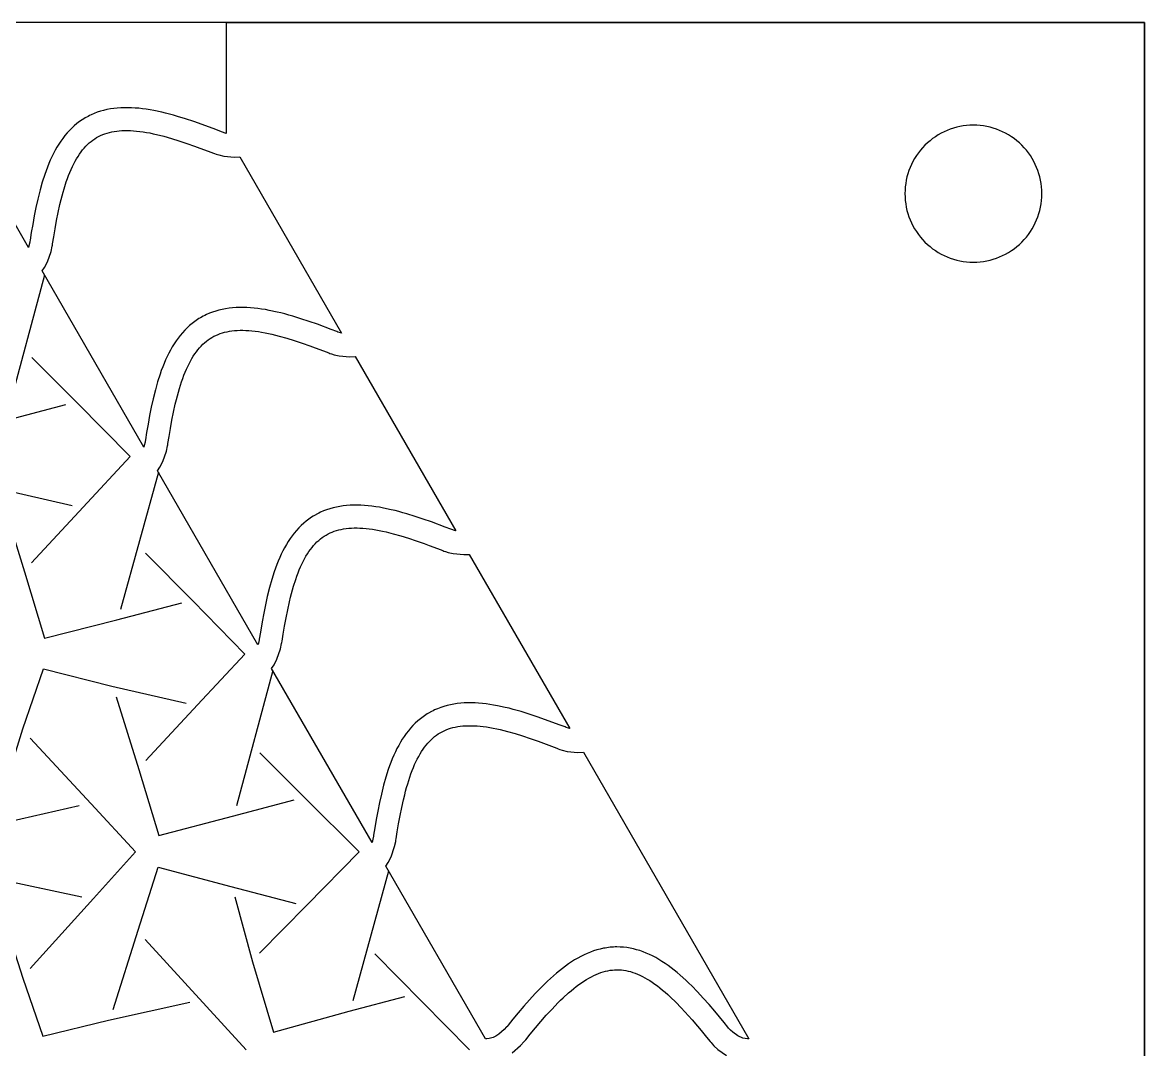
# Model space of a CAD drawing. Extents: x 1 to 258, y 1 to 91.
# Drawn here: x 208.92 to 258.09, y 46.21 to 91.21 of the extents above; entities that cross this region are included whole.
import ezdxf

# ---------------------------------------------------------------- set-up
doc = ezdxf.new("R2010")
doc.units = 0
doc.layers.add('BOUNDARY_1', color=4, linetype='CONTINUOUS')
doc.layers.add('CH', color=1, linetype='CONTINUOUS')

msp = doc.modelspace()

# ---------------------------------------------------------------- linework, layer by layer
at = {"layer": 'BOUNDARY_1'}
for p, q in [((258.085, 91.207), (0.955, 91.207)), ((217.849, 91.207), (258.085, 91.207)), ((217.849, 91.207), (217.849, 86.347)), ((258.085, 1.207), (258.085, 91.207)), ((258.085, 91.207), (258.085, 1.207)), ((209.184, 81.355), (204.477, 89.508)), ((211.789, 87.094), (211.661, 87.024)), ((211.854, 87.128), (211.789, 87.094)), ((211.921, 87.159), (211.854, 87.128)), ((212.055, 87.218), (211.921, 87.159)), ((212.192, 87.27), (212.055, 87.218)), ((212.333, 87.316), (212.192, 87.27)), ((212.475, 87.356), (212.333, 87.316)), ((212.621, 87.39), (212.475, 87.356)), ((212.768, 87.418), (212.621, 87.39)), ((212.918, 87.44), (212.768, 87.418)), ((213.069, 87.456), (212.918, 87.44)), ((213.223, 87.467), (213.069, 87.456)), ((213.378, 87.472), (213.223, 87.467)), ((213.535, 87.473), (213.378, 87.472)), ((213.694, 87.468), (213.535, 87.473)), ((213.854, 87.459), (213.694, 87.468)), ((214.016, 87.445), (213.854, 87.459)), ((214.179, 87.426), (214.016, 87.445)), ((214.344, 87.404), (214.179, 87.426)), ((214.511, 87.377), (214.344, 87.404)), ((214.679, 87.346), (214.511, 87.377)), ((215.018, 87.274), (214.679, 87.346)), ((215.19, 87.232), (215.018, 87.274)), ((215.364, 87.188), (215.19, 87.232)), ((215.538, 87.14), (215.364, 87.188)), ((215.713, 87.089), (215.538, 87.14)), ((216.066, 86.981), (215.713, 87.089)), ((211.078, 86.58), (210.973, 86.475)), ((211.187, 86.68), (211.078, 86.58)), ((211.299, 86.775), (211.187, 86.68)), ((211.416, 86.864), (211.299, 86.775)), ((211.537, 86.946), (211.416, 86.864)), ((211.599, 86.986), (211.537, 86.946)), ((211.661, 87.024), (211.599, 86.986)), ((216.424, 86.862), (216.066, 86.981)), ((216.785, 86.735), (216.424, 86.862)), ((217.386, 86.513), (216.785, 86.735)), ((210.683, 86.13), (210.594, 86.006)), ((210.775, 86.25), (210.683, 86.13)), ((210.872, 86.365), (210.775, 86.25)), ((210.973, 86.475), (210.872, 86.365)), ((211.923, 85.993), (212.002, 86.053)), ((212.002, 86.053), (212.084, 86.109)), ((212.084, 86.109), (212.167, 86.161)), ((212.167, 86.161), (212.253, 86.209)), ((212.253, 86.209), (212.341, 86.252)), ((212.341, 86.252), (212.433, 86.292)), ((212.433, 86.292), (212.527, 86.328)), ((212.527, 86.328), (212.624, 86.359)), ((212.624, 86.359), (212.724, 86.387)), ((212.724, 86.387), (212.828, 86.411)), ((212.828, 86.411), (212.935, 86.432)), ((212.935, 86.432), (213.045, 86.448)), ((213.045, 86.448), (213.16, 86.46)), ((213.16, 86.46), (213.277, 86.468)), ((213.277, 86.468), (213.399, 86.473)), ((213.399, 86.473), (213.524, 86.473)), ((213.524, 86.473), (213.652, 86.469)), ((213.652, 86.469), (213.785, 86.461)), ((213.785, 86.461), (213.92, 86.45)), ((213.92, 86.45), (214.058, 86.434)), ((214.058, 86.434), (214.2, 86.414)), ((214.2, 86.414), (214.345, 86.391)), ((214.345, 86.391), (214.493, 86.364)), ((214.493, 86.364), (214.644, 86.333)), ((214.644, 86.333), (214.797, 86.299)), ((214.797, 86.299), (215.112, 86.22)), ((215.112, 86.22), (215.447, 86.125)), ((215.447, 86.125), (215.773, 86.024)), ((217.639, 86.416), (217.386, 86.513)), ((217.685, 86.398), (217.639, 86.416)), ((217.794, 86.362), (217.685, 86.398)), ((217.849, 86.347), (217.794, 86.362)), ((210.349, 85.607), (210.275, 85.467)), ((210.427, 85.744), (210.349, 85.607)), ((210.509, 85.877), (210.427, 85.744)), ((210.594, 86.006), (210.509, 85.877)), ((211.484, 85.532), (211.553, 85.621)), ((211.553, 85.621), (211.623, 85.705)), ((211.623, 85.705), (211.696, 85.784)), ((211.696, 85.784), (211.77, 85.858)), ((211.77, 85.858), (211.845, 85.928)), ((211.845, 85.928), (211.923, 85.993)), ((215.773, 86.024), (216.114, 85.911)), ((216.114, 85.911), (216.461, 85.789)), ((216.461, 85.789), (216.691, 85.705)), ((216.691, 85.705), (217.048, 85.572)), ((217.048, 85.572), (217.282, 85.482)), ((210.136, 85.174), (210.071, 85.022)), ((210.204, 85.322), (210.136, 85.174)), ((210.275, 85.467), (210.204, 85.322)), ((211.164, 85.01), (211.225, 85.124)), ((211.225, 85.124), (211.287, 85.234)), ((211.287, 85.234), (211.351, 85.338)), ((211.351, 85.338), (211.417, 85.438)), ((211.417, 85.438), (211.484, 85.532)), ((217.282, 85.482), (217.333, 85.462)), ((217.333, 85.462), (217.406, 85.436)), ((217.406, 85.436), (217.515, 85.402)), ((217.515, 85.402), (217.738, 85.347)), ((217.738, 85.347), (218.206, 85.303)), ((218.206, 85.303), (218.443, 85.318)), ((218.443, 85.318), (222.902, 77.595)), ((209.949, 84.708), (209.893, 84.547)), ((210.009, 84.867), (209.949, 84.708)), ((210.071, 85.022), (210.009, 84.867)), ((210.94, 84.503), (210.994, 84.637)), ((210.994, 84.637), (211.049, 84.766)), ((211.049, 84.766), (211.106, 84.89)), ((211.106, 84.89), (211.164, 85.01)), ((209.787, 84.215), (209.69, 83.871)), ((209.893, 84.547), (209.787, 84.215)), ((210.744, 83.923), (210.838, 84.221)), ((210.838, 84.221), (210.888, 84.364)), ((210.888, 84.364), (210.94, 84.503)), ((209.69, 83.871), (209.59, 83.469)), ((210.614, 83.447), (210.655, 83.609)), ((210.655, 83.609), (210.699, 83.768)), ((210.699, 83.768), (210.744, 83.923)), ((209.51, 83.106), (209.435, 82.735)), ((209.59, 83.469), (209.51, 83.106)), ((210.485, 82.886), (210.561, 83.23)), ((210.561, 83.23), (210.614, 83.447)), ((209.435, 82.735), (209.365, 82.357)), ((210.414, 82.532), (210.485, 82.886)), ((209.365, 82.357), (209.304, 82.001)), ((210.288, 81.82), (210.347, 82.168)), ((210.347, 82.168), (210.414, 82.532)), ((209.251, 81.671), (209.241, 81.608)), ((209.304, 82.001), (209.251, 81.671)), ((210.238, 81.511), (210.288, 81.82)), ((209.203, 81.422), (209.184, 81.355)), ((209.236, 81.576), (209.203, 81.422)), ((209.241, 81.608), (209.236, 81.576)), ((210.013, 80.72), (210.173, 81.177)), ((210.173, 81.177), (210.221, 81.405)), ((210.221, 81.405), (210.229, 81.451)), ((210.229, 81.451), (210.238, 81.511)), ((209.886, 80.477), (210.013, 80.72)), ((209.781, 80.32), (209.886, 80.477)), ((214.237, 72.603), (209.781, 80.32)), ((217.971, 78.688), (217.821, 78.666)), ((218.122, 78.704), (217.971, 78.688)), ((218.276, 78.715), (218.122, 78.704)), ((218.431, 78.72), (218.276, 78.715)), ((218.588, 78.721), (218.431, 78.72)), ((218.747, 78.716), (218.588, 78.721)), ((218.907, 78.707), (218.747, 78.716)), ((219.069, 78.693), (218.907, 78.707)), ((219.232, 78.674), (219.069, 78.693)), ((219.397, 78.652), (219.232, 78.674)), ((216.59, 78.194), (216.469, 78.112)), ((216.652, 78.234), (216.59, 78.194)), ((216.714, 78.272), (216.652, 78.234)), ((216.842, 78.342), (216.714, 78.272)), ((216.907, 78.376), (216.842, 78.342)), ((216.974, 78.407), (216.907, 78.376)), ((217.108, 78.466), (216.974, 78.407)), ((217.245, 78.518), (217.108, 78.466)), ((217.386, 78.564), (217.245, 78.518)), ((217.528, 78.604), (217.386, 78.564)), ((217.674, 78.638), (217.528, 78.604)), ((217.821, 78.666), (217.674, 78.638)), ((219.564, 78.625), (219.397, 78.652)), ((219.732, 78.594), (219.564, 78.625)), ((220.071, 78.522), (219.732, 78.594)), ((220.244, 78.48), (220.071, 78.522)), ((220.417, 78.436), (220.244, 78.48)), ((220.591, 78.388), (220.417, 78.436)), ((220.767, 78.337), (220.591, 78.388)), ((221.119, 78.229), (220.767, 78.337)), ((221.477, 78.11), (221.119, 78.229)), ((216.026, 77.723), (215.925, 77.613)), ((216.131, 77.828), (216.026, 77.723)), ((216.24, 77.928), (216.131, 77.828)), ((216.352, 78.023), (216.24, 77.928)), ((216.469, 78.112), (216.352, 78.023)), ((217.988, 77.68), (218.098, 77.696)), ((218.098, 77.696), (218.213, 77.708)), ((218.213, 77.708), (218.33, 77.716)), ((218.33, 77.716), (218.452, 77.721)), ((218.452, 77.721), (218.577, 77.721)), ((218.577, 77.721), (218.705, 77.717)), ((218.705, 77.717), (218.838, 77.709)), ((218.838, 77.709), (218.973, 77.698)), ((218.973, 77.698), (219.111, 77.682)), ((221.838, 77.983), (221.477, 78.11)), ((222.439, 77.761), (221.838, 77.983)), ((222.692, 77.664), (222.439, 77.761)), ((215.647, 77.254), (215.562, 77.125)), ((215.736, 77.378), (215.647, 77.254)), ((215.828, 77.498), (215.736, 77.378)), ((215.925, 77.613), (215.828, 77.498)), ((216.898, 77.176), (216.976, 77.241)), ((216.976, 77.241), (217.055, 77.301)), ((217.055, 77.301), (217.137, 77.357)), ((217.137, 77.357), (217.22, 77.409)), ((217.22, 77.409), (217.306, 77.457)), ((217.306, 77.457), (217.394, 77.5)), ((217.394, 77.5), (217.486, 77.54)), ((217.486, 77.54), (217.58, 77.575)), ((217.58, 77.575), (217.677, 77.607)), ((217.677, 77.607), (217.777, 77.635)), ((217.777, 77.635), (217.881, 77.659)), ((217.881, 77.659), (217.988, 77.68)), ((219.111, 77.682), (219.253, 77.662)), ((219.253, 77.662), (219.398, 77.639)), ((219.398, 77.639), (219.546, 77.612)), ((219.546, 77.612), (219.697, 77.581)), ((219.697, 77.581), (219.85, 77.546)), ((219.85, 77.546), (220.165, 77.468)), ((220.165, 77.468), (220.5, 77.373)), ((220.5, 77.373), (220.826, 77.272)), ((220.826, 77.272), (221.167, 77.159)), ((222.738, 77.646), (222.692, 77.664)), ((222.847, 77.61), (222.738, 77.646)), ((222.902, 77.595), (222.847, 77.61)), ((215.328, 76.714), (215.257, 76.57)), ((215.402, 76.855), (215.328, 76.714)), ((215.48, 76.992), (215.402, 76.855)), ((215.562, 77.125), (215.48, 76.992)), ((216.47, 76.686), (216.537, 76.78)), ((216.537, 76.78), (216.606, 76.869)), ((216.606, 76.869), (216.676, 76.953)), ((216.676, 76.953), (216.749, 77.032)), ((216.749, 77.032), (216.823, 77.106)), ((216.823, 77.106), (216.898, 77.176)), ((221.167, 77.159), (221.514, 77.037)), ((221.514, 77.037), (221.744, 76.953)), ((221.744, 76.953), (222.101, 76.82)), ((222.101, 76.82), (222.335, 76.73)), ((222.335, 76.73), (222.386, 76.71)), ((222.386, 76.71), (222.459, 76.684)), ((215.124, 76.27), (215.062, 76.115)), ((215.189, 76.422), (215.124, 76.27)), ((215.257, 76.57), (215.189, 76.422)), ((216.159, 76.138), (216.217, 76.258)), ((216.217, 76.258), (216.278, 76.372)), ((216.278, 76.372), (216.34, 76.482)), ((216.34, 76.482), (216.404, 76.586)), ((216.404, 76.586), (216.47, 76.686)), ((222.459, 76.684), (222.568, 76.649)), ((222.568, 76.649), (222.791, 76.595)), ((222.791, 76.595), (223.259, 76.551)), ((223.259, 76.551), (223.496, 76.566)), ((223.496, 76.566), (227.901, 68.936)), ((214.946, 75.795), (214.84, 75.463)), ((215.002, 75.956), (214.946, 75.795)), ((215.062, 76.115), (215.002, 75.956)), ((215.941, 75.612), (215.993, 75.751)), ((215.993, 75.751), (216.047, 75.885)), ((216.047, 75.885), (216.102, 76.014)), ((216.102, 76.014), (216.159, 76.138)), ((214.84, 75.463), (214.743, 75.119)), ((215.797, 75.171), (215.891, 75.469)), ((215.891, 75.469), (215.941, 75.612)), ((214.743, 75.119), (214.643, 74.717)), ((215.667, 74.694), (215.708, 74.857)), ((215.708, 74.857), (215.752, 75.016)), ((215.752, 75.016), (215.797, 75.171)), ((214.563, 74.354), (214.488, 73.982)), ((214.643, 74.717), (214.563, 74.354)), ((215.538, 74.134), (215.614, 74.478)), ((215.614, 74.478), (215.667, 74.694)), ((214.488, 73.982), (214.418, 73.605)), ((215.4, 73.415), (215.467, 73.78)), ((215.467, 73.78), (215.538, 74.134)), ((214.418, 73.605), (214.357, 73.249)), ((215.341, 73.068), (215.4, 73.415)), ((214.289, 72.824), (214.256, 72.67)), ((214.294, 72.856), (214.289, 72.824)), ((214.304, 72.919), (214.294, 72.856)), ((214.357, 73.249), (214.304, 72.919)), ((215.291, 72.759), (215.341, 73.068)), ((214.256, 72.67), (214.237, 72.603)), ((215.066, 71.968), (215.226, 72.425)), ((215.226, 72.425), (215.274, 72.653)), ((215.274, 72.653), (215.282, 72.698)), ((215.282, 72.698), (215.291, 72.759)), ((214.939, 71.725), (215.066, 71.968)), ((214.834, 71.568), (214.939, 71.725)), ((219.237, 63.943), (214.834, 71.568)), ((222.245, 69.859), (222.108, 69.806)), ((222.385, 69.905), (222.245, 69.859)), ((222.528, 69.944), (222.385, 69.905)), ((222.673, 69.978), (222.528, 69.944)), ((222.821, 70.006), (222.673, 69.978)), ((222.97, 70.028), (222.821, 70.006)), ((223.122, 70.045), (222.97, 70.028)), ((223.275, 70.055), (223.122, 70.045)), ((223.431, 70.061), (223.275, 70.055)), ((223.588, 70.061), (223.431, 70.061)), ((223.746, 70.057), (223.588, 70.061)), ((223.907, 70.047), (223.746, 70.057)), ((224.069, 70.033), (223.907, 70.047)), ((224.232, 70.015), (224.069, 70.033)), ((224.397, 69.992), (224.232, 70.015)), ((224.563, 69.966), (224.397, 69.992)), ((224.731, 69.935), (224.563, 69.966)), ((225.071, 69.862), (224.731, 69.935)), ((225.243, 69.821), (225.071, 69.862)), ((225.416, 69.776), (225.243, 69.821)), ((221.352, 69.363), (221.239, 69.269)), ((221.469, 69.452), (221.352, 69.363)), ((221.589, 69.535), (221.469, 69.452)), ((221.651, 69.574), (221.589, 69.535)), ((221.714, 69.612), (221.651, 69.574)), ((221.842, 69.683), (221.714, 69.612)), ((221.907, 69.716), (221.842, 69.683)), ((221.973, 69.748), (221.907, 69.716)), ((222.108, 69.806), (221.973, 69.748)), ((225.591, 69.728), (225.416, 69.776)), ((225.766, 69.678), (225.591, 69.728)), ((226.119, 69.569), (225.766, 69.678)), ((226.477, 69.45), (226.119, 69.569)), ((226.838, 69.324), (226.477, 69.45)), ((220.828, 68.838), (220.735, 68.719)), ((220.925, 68.953), (220.828, 68.838)), ((221.025, 69.064), (220.925, 68.953)), ((221.13, 69.169), (221.025, 69.064)), ((221.239, 69.269), (221.13, 69.169)), ((222.306, 68.797), (222.394, 68.841)), ((222.394, 68.841), (222.485, 68.88)), ((222.485, 68.88), (222.579, 68.916)), ((222.579, 68.916), (222.676, 68.948)), ((222.676, 68.948), (222.777, 68.976)), ((222.777, 68.976), (222.88, 69)), ((222.88, 69), (222.988, 69.02)), ((222.988, 69.02), (223.098, 69.036)), ((223.098, 69.036), (223.212, 69.049)), ((223.212, 69.049), (223.33, 69.057)), ((223.33, 69.057), (223.452, 69.061)), ((223.452, 69.061), (223.577, 69.061)), ((223.577, 69.061), (223.705, 69.058)), ((223.705, 69.058), (223.837, 69.05)), ((223.837, 69.05), (223.972, 69.038)), ((223.972, 69.038), (224.111, 69.022)), ((224.111, 69.022), (224.252, 69.003)), ((224.252, 69.003), (224.398, 68.979)), ((224.398, 68.979), (224.545, 68.952)), ((224.545, 68.952), (224.696, 68.921)), ((224.696, 68.921), (224.85, 68.887)), ((224.85, 68.887), (225.164, 68.808)), ((227.438, 69.101), (226.838, 69.324)), ((227.692, 69.004), (227.438, 69.101)), ((227.737, 68.987), (227.692, 69.004)), ((227.847, 68.95), (227.737, 68.987)), ((227.901, 68.936), (227.847, 68.95)), ((220.561, 68.466), (220.48, 68.333)), ((220.646, 68.594), (220.561, 68.466)), ((220.735, 68.719), (220.646, 68.594)), ((221.676, 68.293), (221.748, 68.373)), ((221.748, 68.373), (221.822, 68.447)), ((221.822, 68.447), (221.898, 68.516)), ((221.898, 68.516), (221.975, 68.581)), ((221.975, 68.581), (222.054, 68.641)), ((222.054, 68.641), (222.136, 68.698)), ((222.136, 68.698), (222.219, 68.749)), ((222.219, 68.749), (222.306, 68.797)), ((225.164, 68.808), (225.5, 68.714)), ((225.5, 68.714), (225.826, 68.613)), ((225.826, 68.613), (226.166, 68.5)), ((226.166, 68.5), (226.513, 68.378)), ((226.513, 68.378), (226.744, 68.294)), ((220.256, 67.911), (220.188, 67.762)), ((220.327, 68.055), (220.256, 67.911)), ((220.402, 68.196), (220.327, 68.055)), ((220.48, 68.333), (220.402, 68.196)), ((221.34, 67.823), (221.404, 67.927)), ((221.404, 67.927), (221.469, 68.026)), ((221.469, 68.026), (221.536, 68.12)), ((221.536, 68.12), (221.605, 68.21)), ((221.605, 68.21), (221.676, 68.293)), ((226.744, 68.294), (227.1, 68.16)), ((227.1, 68.16), (227.334, 68.07)), ((227.334, 68.07), (227.386, 68.051)), ((227.386, 68.051), (227.459, 68.024)), ((227.459, 68.024), (227.567, 67.99)), ((227.567, 67.99), (227.79, 67.936)), ((227.79, 67.936), (228.259, 67.892)), ((228.259, 67.892), (228.496, 67.906)), ((228.496, 67.906), (232.902, 60.275)), ((220.061, 67.455), (220.002, 67.297)), ((220.123, 67.611), (220.061, 67.455)), ((220.188, 67.762), (220.123, 67.611)), ((221.101, 67.354), (221.158, 67.479)), ((221.158, 67.479), (221.217, 67.598)), ((221.217, 67.598), (221.277, 67.713)), ((221.277, 67.713), (221.34, 67.823)), ((219.945, 67.135), (219.84, 66.803)), ((220.002, 67.297), (219.945, 67.135)), ((220.891, 66.81), (220.941, 66.953)), ((220.941, 66.953), (220.993, 67.091)), ((220.993, 67.091), (221.046, 67.225)), ((221.046, 67.225), (221.101, 67.354)), ((219.743, 66.46), (219.643, 66.058)), ((219.84, 66.803), (219.743, 66.46)), ((220.751, 66.356), (220.796, 66.511)), ((220.796, 66.511), (220.891, 66.81)), ((219.643, 66.058), (219.562, 65.694)), ((220.614, 65.818), (220.666, 66.035)), ((220.666, 66.035), (220.708, 66.197)), ((220.708, 66.197), (220.751, 66.356)), ((219.562, 65.694), (219.488, 65.323)), ((220.467, 65.12), (220.538, 65.475)), ((220.538, 65.475), (220.614, 65.818)), ((219.418, 64.945), (219.357, 64.59)), ((219.488, 65.323), (219.418, 64.945)), ((220.4, 64.756), (220.467, 65.12)), ((219.357, 64.59), (219.303, 64.259)), ((220.341, 64.409), (220.4, 64.756)), ((219.255, 64.011), (219.237, 63.943)), ((219.288, 64.164), (219.255, 64.011)), ((219.294, 64.196), (219.288, 64.164)), ((219.303, 64.259), (219.294, 64.196)), ((220.225, 63.766), (220.273, 63.993)), ((220.273, 63.993), (220.281, 64.039)), ((220.281, 64.039), (220.291, 64.1)), ((220.291, 64.1), (220.341, 64.409)), ((220.066, 63.308), (220.225, 63.766)), ((219.834, 62.909), (219.939, 63.066)), ((219.939, 63.066), (220.066, 63.308)), ((224.237, 55.282), (219.834, 62.909)), ((226.842, 61.022), (226.714, 60.951)), ((226.907, 61.055), (226.842, 61.022)), ((226.974, 61.087), (226.907, 61.055)), ((227.108, 61.145), (226.974, 61.087)), ((227.245, 61.197), (227.108, 61.145)), ((227.386, 61.244), (227.245, 61.197)), ((227.528, 61.283), (227.386, 61.244)), ((227.674, 61.317), (227.528, 61.283)), ((227.821, 61.345), (227.674, 61.317)), ((227.971, 61.367), (227.821, 61.345)), ((228.122, 61.383), (227.971, 61.367)), ((228.276, 61.394), (228.122, 61.383)), ((228.431, 61.4), (228.276, 61.394)), ((228.588, 61.4), (228.431, 61.4)), ((228.747, 61.396), (228.588, 61.4)), ((228.907, 61.386), (228.747, 61.396)), ((229.069, 61.372), (228.907, 61.386)), ((229.232, 61.354), (229.069, 61.372)), ((229.397, 61.331), (229.232, 61.354)), ((229.564, 61.304), (229.397, 61.331)), ((229.732, 61.274), (229.564, 61.304)), ((230.072, 61.201), (229.732, 61.274)), ((230.244, 61.16), (230.072, 61.201)), ((230.417, 61.115), (230.244, 61.16)), ((230.591, 61.067), (230.417, 61.115)), ((230.767, 61.017), (230.591, 61.067)), ((231.119, 60.908), (230.767, 61.017)), ((226.131, 60.508), (226.026, 60.403)), ((226.24, 60.608), (226.131, 60.508)), ((226.352, 60.702), (226.24, 60.608)), ((226.469, 60.791), (226.352, 60.702)), ((226.59, 60.874), (226.469, 60.791)), ((226.652, 60.913), (226.59, 60.874)), ((226.714, 60.951), (226.652, 60.913)), ((231.477, 60.789), (231.119, 60.908)), ((231.838, 60.663), (231.477, 60.789)), ((232.439, 60.44), (231.838, 60.663)), ((225.736, 60.058), (225.647, 59.933)), ((225.828, 60.177), (225.736, 60.058)), ((225.925, 60.292), (225.828, 60.177)), ((226.026, 60.403), (225.925, 60.292)), ((227.055, 59.98), (227.137, 60.037)), ((227.137, 60.037), (227.22, 60.088)), ((227.22, 60.088), (227.306, 60.136)), ((227.306, 60.136), (227.394, 60.18)), ((227.394, 60.18), (227.486, 60.219)), ((227.486, 60.219), (227.58, 60.255)), ((227.58, 60.255), (227.677, 60.287)), ((227.677, 60.287), (227.777, 60.315)), ((227.777, 60.315), (227.881, 60.339)), ((227.881, 60.339), (227.988, 60.359)), ((227.988, 60.359), (228.098, 60.375)), ((228.098, 60.375), (228.213, 60.388)), ((228.213, 60.388), (228.33, 60.396)), ((228.33, 60.396), (228.452, 60.4)), ((228.452, 60.4), (228.577, 60.4)), ((228.577, 60.4), (228.705, 60.397)), ((228.705, 60.397), (228.838, 60.389)), ((228.838, 60.389), (228.973, 60.377)), ((228.973, 60.377), (229.111, 60.361)), ((229.111, 60.361), (229.253, 60.342)), ((229.253, 60.342), (229.398, 60.318)), ((229.398, 60.318), (229.546, 60.291)), ((229.546, 60.291), (229.697, 60.26)), ((229.697, 60.26), (229.85, 60.226)), ((229.85, 60.226), (230.165, 60.147)), ((230.165, 60.147), (230.5, 60.053)), ((230.5, 60.053), (230.826, 59.952)), ((232.692, 60.343), (232.439, 60.44)), ((232.738, 60.326), (232.692, 60.343)), ((232.847, 60.289), (232.738, 60.326)), ((232.902, 60.275), (232.847, 60.289)), ((225.402, 59.535), (225.328, 59.394)), ((225.48, 59.672), (225.402, 59.535)), ((225.562, 59.805), (225.48, 59.672)), ((225.647, 59.933), (225.562, 59.805)), ((226.537, 59.459), (226.606, 59.549)), ((226.606, 59.549), (226.676, 59.632)), ((226.676, 59.632), (226.749, 59.712)), ((226.749, 59.712), (226.823, 59.786)), ((226.823, 59.786), (226.898, 59.855)), ((226.898, 59.855), (226.976, 59.92)), ((226.976, 59.92), (227.055, 59.98)), ((230.826, 59.952), (231.167, 59.839)), ((231.167, 59.839), (231.514, 59.717)), ((231.514, 59.717), (231.744, 59.633)), ((231.744, 59.633), (232.101, 59.499)), ((232.101, 59.499), (232.335, 59.409)), ((225.189, 59.101), (225.124, 58.949)), ((225.257, 59.249), (225.189, 59.101)), ((225.328, 59.394), (225.257, 59.249)), ((226.217, 58.937), (226.278, 59.052)), ((226.278, 59.052), (226.34, 59.161)), ((226.34, 59.161), (226.404, 59.266)), ((226.404, 59.266), (226.47, 59.365)), ((226.47, 59.365), (226.537, 59.459)), ((232.335, 59.409), (232.386, 59.39)), ((232.386, 59.39), (232.459, 59.363)), ((232.459, 59.363), (232.568, 59.329)), ((232.568, 59.329), (232.791, 59.275)), ((232.791, 59.275), (233.259, 59.231)), ((233.259, 59.231), (233.496, 59.245)), ((233.496, 59.245), (240.747, 46.687)), ((225.002, 58.636), (224.946, 58.474)), ((225.062, 58.794), (225.002, 58.636)), ((225.124, 58.949), (225.062, 58.794)), ((225.993, 58.43), (226.047, 58.564)), ((226.047, 58.564), (226.102, 58.693)), ((226.102, 58.693), (226.159, 58.818)), ((226.159, 58.818), (226.217, 58.937)), ((224.84, 58.142), (224.743, 57.799)), ((224.946, 58.474), (224.84, 58.142)), ((225.797, 57.85), (225.891, 58.149)), ((225.891, 58.149), (225.941, 58.292)), ((225.941, 58.292), (225.993, 58.43)), ((224.743, 57.799), (224.643, 57.397)), ((225.667, 57.374), (225.708, 57.536)), ((225.708, 57.536), (225.752, 57.695)), ((225.752, 57.695), (225.797, 57.85)), ((224.643, 57.397), (224.563, 57.033)), ((225.538, 56.814), (225.614, 57.157)), ((225.614, 57.157), (225.667, 57.374)), ((224.488, 56.662), (224.418, 56.284)), ((224.563, 57.033), (224.488, 56.662)), ((225.467, 56.459), (225.538, 56.814)), ((224.418, 56.284), (224.357, 55.929)), ((225.341, 55.748), (225.4, 56.095)), ((225.4, 56.095), (225.467, 56.459)), ((224.304, 55.598), (224.294, 55.535)), ((224.357, 55.929), (224.304, 55.598)), ((225.291, 55.439), (225.341, 55.748)), ((224.256, 55.35), (224.237, 55.282)), ((224.289, 55.503), (224.256, 55.35)), ((224.294, 55.535), (224.289, 55.503)), ((225.066, 54.647), (225.226, 55.104)), ((225.226, 55.104), (225.274, 55.332)), ((225.274, 55.332), (225.282, 55.378)), ((225.282, 55.378), (225.291, 55.439)), ((224.939, 54.405), (225.066, 54.647)), ((224.834, 54.248), (224.939, 54.405)), ((229.2, 46.687), (224.834, 54.248)), ((234.374, 50.647), (234.23, 50.614)), ((234.446, 50.66), (234.374, 50.647)), ((234.519, 50.672), (234.446, 50.66)), ((234.665, 50.69), (234.519, 50.672)), ((234.737, 50.697), (234.665, 50.69)), ((234.81, 50.702), (234.737, 50.697)), ((234.884, 50.705), (234.81, 50.702)), ((234.957, 50.706), (234.884, 50.705)), ((235.103, 50.704), (234.957, 50.706)), ((235.176, 50.7), (235.103, 50.704)), ((235.249, 50.694), (235.176, 50.7)), ((235.395, 50.678), (235.249, 50.694)), ((235.54, 50.654), (235.395, 50.678)), ((235.685, 50.624), (235.54, 50.654)), ((233.248, 50.216), (233.112, 50.136)), ((233.385, 50.29), (233.248, 50.216)), ((233.523, 50.359), (233.385, 50.29)), ((233.662, 50.422), (233.523, 50.359)), ((233.802, 50.479), (233.662, 50.422)), ((233.944, 50.531), (233.802, 50.479)), ((234.086, 50.576), (233.944, 50.531)), ((234.23, 50.614), (234.086, 50.576)), ((235.828, 50.587), (235.685, 50.624)), ((235.971, 50.544), (235.828, 50.587)), ((236.112, 50.494), (235.971, 50.544)), ((236.253, 50.438), (236.112, 50.494)), ((236.392, 50.377), (236.253, 50.438)), ((236.531, 50.31), (236.392, 50.377)), ((236.668, 50.237), (236.531, 50.31)), ((236.804, 50.159), (236.668, 50.237)), ((236.939, 50.075), (236.804, 50.159)), ((232.447, 49.665), (232.317, 49.557)), ((232.578, 49.768), (232.447, 49.665)), ((232.711, 49.867), (232.578, 49.768)), ((232.844, 49.962), (232.711, 49.867)), ((232.977, 50.051), (232.844, 49.962)), ((233.112, 50.136), (232.977, 50.051)), ((234.468, 49.643), (234.568, 49.666)), ((234.568, 49.666), (234.668, 49.683)), ((234.668, 49.683), (234.766, 49.696)), ((234.766, 49.696), (234.865, 49.703)), ((234.865, 49.703), (234.963, 49.706)), ((234.963, 49.706), (235.062, 49.705)), ((235.062, 49.705), (235.16, 49.698)), ((235.16, 49.698), (235.259, 49.687)), ((235.259, 49.687), (235.358, 49.671)), ((235.358, 49.671), (235.458, 49.65)), ((237.073, 49.987), (236.939, 50.075)), ((237.207, 49.894), (237.073, 49.987)), ((237.339, 49.796), (237.207, 49.894)), ((237.47, 49.694), (237.339, 49.796)), ((237.601, 49.588), (237.47, 49.694)), ((231.929, 49.211), (231.674, 48.962)), ((232.187, 49.446), (231.929, 49.211)), ((232.317, 49.557), (232.187, 49.446)), ((233.409, 49.137), (233.519, 49.211)), ((233.519, 49.211), (233.629, 49.28)), ((233.629, 49.28), (233.738, 49.344)), ((233.738, 49.344), (233.845, 49.402)), ((233.845, 49.402), (233.952, 49.455)), ((233.952, 49.455), (234.057, 49.503)), ((234.057, 49.503), (234.162, 49.546)), ((234.162, 49.546), (234.265, 49.583)), ((234.265, 49.583), (234.367, 49.616)), ((234.367, 49.616), (234.468, 49.643)), ((235.458, 49.65), (235.559, 49.624)), ((235.559, 49.624), (235.661, 49.593)), ((235.661, 49.593), (235.764, 49.557)), ((235.764, 49.557), (235.867, 49.516)), ((235.867, 49.516), (235.973, 49.469)), ((235.973, 49.469), (236.079, 49.418)), ((236.079, 49.418), (236.186, 49.36)), ((236.186, 49.36), (236.294, 49.298)), ((236.294, 49.298), (236.404, 49.231)), ((236.404, 49.231), (236.514, 49.158)), ((237.731, 49.477), (237.601, 49.588)), ((237.989, 49.245), (237.731, 49.477)), ((238.117, 49.123), (237.989, 49.245)), ((231.674, 48.962), (231.386, 48.664)), ((232.612, 48.48), (232.843, 48.691)), ((232.843, 48.691), (232.958, 48.79)), ((232.958, 48.79), (233.072, 48.884)), ((233.072, 48.884), (233.185, 48.973)), ((233.185, 48.973), (233.297, 49.057)), ((233.297, 49.057), (233.409, 49.137)), ((236.514, 49.158), (236.625, 49.08)), ((236.625, 49.08), (236.738, 48.997)), ((236.738, 48.997), (236.851, 48.909)), ((236.851, 48.909), (236.964, 48.817)), ((236.964, 48.817), (237.079, 48.719)), ((237.079, 48.719), (237.194, 48.617)), ((238.245, 48.997), (238.117, 49.123)), ((238.499, 48.737), (238.245, 48.997)), ((238.75, 48.467), (238.499, 48.737)), ((231.134, 48.389), (230.884, 48.105)), ((231.386, 48.664), (231.134, 48.389)), ((232.261, 48.133), (232.378, 48.252)), ((232.378, 48.252), (232.495, 48.368)), ((232.495, 48.368), (232.612, 48.48)), ((237.194, 48.617), (237.31, 48.511)), ((237.31, 48.511), (237.543, 48.285)), ((237.543, 48.285), (237.786, 48.035)), ((239, 48.185), (238.75, 48.467)), ((230.635, 47.813), (230.404, 47.536)), ((230.884, 48.105), (230.635, 47.813)), ((231.631, 47.44), (231.87, 47.712)), ((231.87, 47.712), (232.107, 47.971)), ((232.107, 47.971), (232.261, 48.133)), ((237.786, 48.035), (238.256, 47.517)), ((239.25, 47.895), (239, 48.185)), ((239.659, 47.402), (239.25, 47.895)), ((230.153, 47.226), (230.132, 47.201)), ((230.193, 47.276), (230.153, 47.226)), ((230.404, 47.536), (230.193, 47.276)), ((231.391, 47.158), (231.631, 47.44)), ((238.256, 47.517), (238.496, 47.238)), ((238.496, 47.238), (238.654, 47.05)), ((239.83, 47.191), (239.659, 47.402)), ((229.544, 46.744), (229.429, 46.707)), ((229.663, 46.8), (229.544, 46.744)), ((229.795, 46.884), (229.663, 46.8)), ((230.027, 47.085), (229.795, 46.884)), ((230.132, 47.201), (230.027, 47.085)), ((230.968, 46.644), (231.166, 46.887)), ((231.166, 46.887), (231.391, 47.158)), ((238.654, 47.05), (238.895, 46.756)), ((238.895, 46.756), (239.053, 46.561)), ((239.861, 47.153), (239.83, 47.191)), ((239.937, 47.067), (239.861, 47.153)), ((240.038, 46.971), (239.937, 47.067)), ((240.259, 46.813), (240.038, 46.971)), ((240.485, 46.717), (240.259, 46.813)), ((240.59, 46.695), (240.485, 46.717)), ((229.267, 46.687), (229.2, 46.687)), ((229.364, 46.695), (229.267, 46.687)), ((229.429, 46.707), (229.364, 46.695)), ((230.378, 46.071), (230.744, 46.388)), ((230.744, 46.388), (230.9, 46.561)), ((230.9, 46.561), (230.929, 46.596)), ((230.929, 46.596), (230.968, 46.644)), ((239.053, 46.561), (239.088, 46.518)), ((239.088, 46.518), (239.138, 46.459)), ((239.138, 46.459), (239.215, 46.375)), ((239.215, 46.375), (239.381, 46.216)), ((240.687, 46.687), (240.59, 46.695)), ((240.747, 46.687), (240.687, 46.687)), ((239.381, 46.216), (239.764, 45.944))]:
    msp.add_line(p, q, dxfattribs=at)
for start, end in [(89.9998, 180.0002), (359.9998, 90.0002), (179.9998, 270.0002), (269.9998, 0.0002)]:
    msp.add_arc((250.585, 83.707), 3, start, end, dxfattribs=at)
at = {"layer": 'CH'}
for p, q in [((209.886, 80.138), (208.29, 74.211)), ((211.293, 74.558), (209.323, 76.534)), ((208.122, 73.759), (210.818, 74.477)), ((213.643, 72.187), (211.293, 74.558)), ((211.583, 69.979), (213.643, 72.187)), ((214.871, 71.504), (213.219, 65.495)), ((207.836, 70.785), (211.088, 70.045)), ((208.027, 70.323), (209.012, 67.138)), ((209.316, 67.533), (211.583, 69.979)), ((216.383, 65.863), (214.31, 67.963)), ((209.012, 67.138), (209.886, 64.236)), ((213.047, 65.039), (215.902, 65.783)), ((218.658, 63.527), (216.383, 65.863)), ((209.886, 64.236), (213.047, 65.039)), ((216.583, 61.319), (218.658, 63.527)), ((208.934, 60.262), (209.841, 62.896)), ((209.841, 62.896), (212.836, 62.124)), ((219.886, 62.818), (218.29, 56.89)), ((212.836, 62.124), (216.088, 61.385)), ((213.027, 61.663), (214.012, 58.477)), ((214.316, 58.873), (216.583, 61.319)), ((207.773, 56.51), (208.934, 60.262)), ((211.921, 56.97), (209.252, 59.851)), ((221.293, 57.238), (219.323, 59.213)), ((214.012, 58.477), (214.894, 55.589)), ((218.122, 56.438), (220.818, 57.157)), ((223.673, 54.867), (221.293, 57.238)), ((207.577, 56.029), (211.406, 56.9)), ((213.877, 54.867), (211.921, 56.97)), ((214.894, 55.589), (218.122, 56.438)), ((212.036, 52.829), (213.877, 54.867)), ((221.383, 52.531), (223.673, 54.867)), ((213.983, 51.44), (214.864, 54.197)), ((214.864, 54.197), (218.047, 53.355)), ((207.462, 53.772), (211.514, 52.895)), ((224.962, 54.027), (223.398, 48.34)), ((207.666, 53.287), (208.933, 49.339)), ((218.047, 53.355), (220.902, 52.61)), ((209.25, 49.758), (212.036, 52.829)), ((218.219, 52.899), (219.001, 50.054)), ((219.31, 50.431), (221.383, 52.531)), ((212.888, 47.963), (213.983, 51.44)), ((218.718, 46.206), (214.292, 51.035)), ((228.507, 46.206), (224.364, 50.404)), ((219.001, 50.054), (219.917, 46.968)), ((208.933, 49.339), (209.815, 46.792)), ((212.692, 47.493), (216.251, 48.282)), ((223.23, 47.899), (225.669, 48.535)), ((219.917, 46.968), (223.23, 47.899)), ((209.815, 46.792), (212.692, 47.493))]:
    msp.add_line(p, q, dxfattribs=at)

doc.saveas('drawing.dxf')
